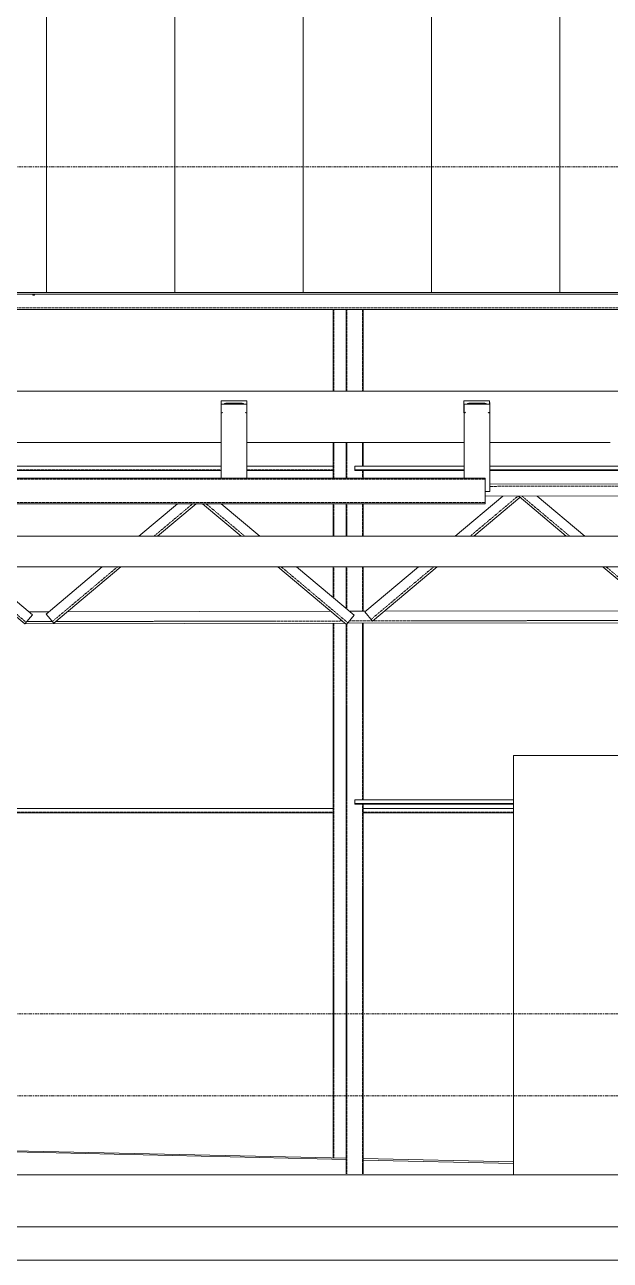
# Model space of a CAD drawing. Header units: centimetres. Extents: x -3046 to 63786, y -269 to 1483.
# Drawn here: x 31322 to 31664, y -50 to 672 of the extents above; entities that cross this region are included whole.
import ezdxf

# ---------------------------------------------------------------- set-up
doc = ezdxf.new("R2010")
doc.units = ezdxf.units.CM
doc.linetypes.add('Centre', pattern=[3.175, 0.635, -0.475, 1.59, -0.475])
doc.linetypes.add('Hidden', pattern=[0.714375, 0.47625, -0.238125])
for name, color, linetype, lineweight in [('A-FLOR', 7, 'Continuous', 9), ('A-FLOR-LEVL', 7, 'Continuous', 9), ('A-GENM', 7, 'Continuous', 9), ('A-WALL', 7, 'Continuous', 9), ('A-WALL-PATT', 7, 'Continuous', 9), ('C-BLDG-PADS', 7, 'Continuous', 9), ('M-HVAC-DUCT', 7, 'Continuous', 9), ('S-BEAM', 7, 'Continuous', 9), ('S-COLS', 7, 'Continuous', 9)]:
    doc.layers.add(name, color=color, linetype=linetype, lineweight=lineweight)

# ---------------------------------------------------------------- blocks, each defined once
blk = doc.blocks.new('HSS Rectangular-Column - 100 x 100 mm-V61-s03')
at = {"layer": 'S-COLS'}
for p, q in [((-11929.22, 505.6), (-11929.22, 457.84)), ((-11919.22, 457.84), (-11919.22, 505.6)), ((-11929.22, 427.84), (-11929.22, 407.03)), ((-11919.22, 413.84), (-11919.22, 427.84)), ((-11919.22, 407.03), (-11919.22, 411.5)), ((-11929.22, 392.03), (-11929.22, 373.1)), ((-11919.22, 373.1), (-11919.22, 392.03)), ((-11929.22, 355.1), (-11929.22, 330.76)), ((-11919.22, 329.23), (-11919.22, 355.1)), ((-11929.22, 321.62), (-11929.22, 0.5)), ((-11919.22, 218.84), (-11919.22, 322.23)), ((-11919.22, 0.5), (-11919.22, 216.5))]:
    blk.add_line(p, q, dxfattribs=at)
at = {"layer": 'S-COLS', "linetype": 'Hidden'}
for p, q in [((-11928.82, 457.84), (-11928.82, 505.6)), ((-11919.62, 505.6), (-11919.62, 457.84)), ((-11928.82, 407.03), (-11928.82, 427.84)), ((-11919.62, 427.84), (-11919.62, 413.84)), ((-11919.62, 411.5), (-11919.62, 407.03)), ((-11928.82, 373.1), (-11928.82, 392.03)), ((-11919.62, 392.03), (-11919.62, 373.1)), ((-11928.82, 330.42), (-11928.82, 355.1)), ((-11919.62, 355.1), (-11919.62, 329.23)), ((-11928.82, 0.5), (-11928.82, 321.83)), ((-11919.62, 322.23), (-11919.62, 218.84)), ((-11919.62, 216.5), (-11919.62, 0.5))]:
    blk.add_line(p, q, dxfattribs=at)
blk = doc.blocks.new('M_L Equal Angles - 25 x 25 mm-1491187-s03')
at = {"layer": 'S-BEAM'}
for p, q in [((-11831.35, 219), (-11924.22, 219)), ((-11924.22, 219), (-11924.22, 218.84)), ((-11924.22, 217.45), (-11924.22, 218.84)), ((-11924.22, 216.82), (-11924.22, 217.45)), ((-11831.35, 216.82), (-11924.22, 216.82)), ((-11924.22, 216.82), (-11924.22, 216.66)), ((-11924.22, 216.5), (-11924.22, 216.66)), ((-11556.7, 219), (-11649.19, 219)), ((-11556.7, 216.82), (-11649.19, 216.82)), ((-11831.35, 216.5), (-11924.22, 216.5)), ((-11556.7, 216.5), (-11649.19, 216.5))]:
    blk.add_line(p, q, dxfattribs=at)
at = {"layer": 'S-BEAM', "linetype": 'Hidden'}
for p, q in [((-11924.22, 216.82), (-11831.35, 216.82)), ((-11649.19, 216.82), (-11556.7, 216.82))]:
    blk.add_line(p, q, dxfattribs=at)
blk = doc.blocks.new('M_L Equal Angles - 25 x 25 mm-1491398-s03')
at = {"layer": 'S-BEAM'}
for p, q in [((-11860.29, 414), (-11924.22, 414)), ((-11924.22, 414), (-11924.22, 413.84)), ((-11924.22, 412.45), (-11924.22, 413.84)), ((-11924.22, 411.82), (-11924.22, 412.45)), ((-11860.29, 411.82), (-11924.22, 411.82)), ((-11924.22, 411.82), (-11924.22, 411.66)), ((-11924.22, 411.5), (-11924.22, 411.66)), ((-11860.29, 411.5), (-11924.22, 411.5)), ((-11719.06, 414), (-11845.29, 414)), ((-11719.06, 411.82), (-11845.29, 411.82)), ((-11719.06, 411.5), (-11845.29, 411.5)), ((-11705.98, 414), (-11709.92, 414)), ((-11705.98, 411.82), (-11709.92, 411.82)), ((-11705.98, 411.5), (-11709.92, 411.5)), ((-11538.7, 414), (-11545.7, 414)), ((-11541.89, 411.82), (-11545.7, 411.82)), ((-11543.12, 411.5), (-11545.7, 411.5)), ((-11388.25, 414), (-11388.75, 414)), ((-11388.25, 411.82), (-11388.75, 411.82)), ((-11388.25, 411.5), (-11388.75, 411.5))]:
    blk.add_line(p, q, dxfattribs=at)
at = {"layer": 'S-BEAM', "linetype": 'Hidden'}
for p, q in [((-11924.22, 411.82), (-11860.29, 411.82)), ((-11845.29, 411.82), (-11719.06, 411.82)), ((-11709.92, 411.82), (-11705.98, 411.82)), ((-11545.7, 411.82), (-11541.89, 411.82)), ((-11388.75, 411.82), (-11388.25, 411.82))]:
    blk.add_line(p, q, dxfattribs=at)
blk = doc.blocks.new('HSS Square - HSS 100mm-1491417-s03')
at = {"layer": 'S-BEAM', "linetype": 'Hidden'}
blk.add_line((-12448, 506.48), (-11746.26, 506.48), dxfattribs=at)
at = {"layer": 'S-BEAM'}
blk.add_line((-12448, 505.53), (-11746.26, 505.53), dxfattribs=at)
blk = doc.blocks.new('HSS Rectangular-Column - 100 x 100 mm-V69-s03')
at = {"layer": 'S-COLS'}
for p, q in [((-11936.87, 505.6), (-11936.87, 457.84)), ((-11936.87, 427.84), (-11936.87, 407.03)), ((-11936.87, 392.03), (-11936.87, 373.1)), ((-11936.87, 355.1), (-11936.87, 337.17)), ((-11936.87, 322.2), (-11936.87, 9.86))]:
    blk.add_line(p, q, dxfattribs=at)
at = {"layer": 'S-COLS', "linetype": 'Hidden'}
for p, q in [((-11936.47, 457.84), (-11936.47, 505.6)), ((-11936.47, 407.03), (-11936.47, 427.84)), ((-11936.47, 373.1), (-11936.47, 392.03)), ((-11936.47, 336.84), (-11936.47, 355.1)), ((-11936.47, 9.85), (-11936.47, 322.2))]:
    blk.add_line(p, q, dxfattribs=at)
blk = doc.blocks.new('M_L Equal Angles - 25 x 25 mm-1641098-s03')
at = {"layer": 'S-BEAM'}
for p, q in [((-12352.91, 214), (-12427, 214)), ((-12352.92, 211.5), (-12427, 211.5)), ((-11936.81, 214), (-12337.45, 214)), ((-11936.81, 211.5), (-12337.45, 211.5)), ((-11831.35, 214), (-11919.22, 214)), ((-11831.35, 211.5), (-11919.22, 211.5)), ((-11643.66, 214), (-11649.19, 214)), ((-11643.66, 211.5), (-11649.19, 211.5)), ((-11556.7, 214), (-11633.71, 214)), ((-11556.7, 211.5), (-11633.71, 211.5))]:
    blk.add_line(p, q, dxfattribs=at)
at = {"layer": 'S-BEAM', "linetype": 'Hidden'}
for p, q in [((-12352.92, 211.82), (-12427, 211.82)), ((-11936.81, 211.82), (-12337.45, 211.82)), ((-11831.35, 211.82), (-11919.22, 211.82)), ((-11643.66, 211.82), (-11649.19, 211.82)), ((-11556.7, 211.82), (-11633.71, 211.82))]:
    blk.add_line(p, q, dxfattribs=at)
blk = doc.blocks.new('M_L Equal Angles - 25 x 25 mm-V73-s03')
at = {"layer": 'S-BEAM', "linetype": 'Hidden'}
for p, q in [((-12280.29, 411.82), (-12337.48, 411.82)), ((-12140.29, 411.82), (-12265.29, 411.82)), ((-12002.29, 411.82), (-12125.29, 411.82)), ((-11936.87, 411.82), (-11987.29, 411.82))]:
    blk.add_line(p, q, dxfattribs=at)
at = {"layer": 'S-BEAM'}
for p, q in [((-12280.29, 411.5), (-12337.48, 411.5)), ((-12280.29, 414), (-12337.47, 414)), ((-12140.29, 414), (-12265.29, 414)), ((-12140.29, 411.5), (-12265.29, 411.5)), ((-12002.29, 414), (-12125.29, 414)), ((-12002.29, 411.5), (-12125.29, 411.5)), ((-11936.87, 414), (-11987.29, 414)), ((-11936.87, 411.5), (-11987.29, 411.5))]:
    blk.add_line(p, q, dxfattribs=at)
blk = doc.blocks.new('RVR_Tensor - d_10 mm-1660261-s03')
at = {"layer": 'A-GENM'}
for p, q in [((-12112.34, 514.53), (-12112.34, 513.9)), ((-12112.34, 513.9), (-12111.34, 513.9)), ((-12111.34, 513.9), (-12111.34, 514.53))]:
    blk.add_line(p, q, dxfattribs=at)
blk = doc.blocks.new('PQ_RVR_EST-01_ZZ_ZZ_MO_T_A_rvt-3-s03')
at = {"layer": 'A-FLOR'}
for p, q in [((-11746.26, 514.53), (-12478.73, 514.53)), ((-12420.14, 0), (-11831.35, 0)), ((-11555.74, -50), (-13122.84, -50))]:
    blk.add_line(p, q, dxfattribs=at)
at = {"layer": 'A-GENM', "lineweight": 9}
blk.add_blockref('RVR_Tensor - d_10 mm-1660261-s03', (0, 0), dxfattribs=at)
at = {"layer": 'S-BEAM', "lineweight": 9}
for name in ['HSS Square - HSS 100mm-1491417-s03', 'M_L Equal Angles - 25 x 25 mm-V73-s03', 'M_L Equal Angles - 25 x 25 mm-1491398-s03', 'M_L Equal Angles - 25 x 25 mm-1491187-s03', 'M_L Equal Angles - 25 x 25 mm-1641098-s03', 'M_L Equal Angles - 25 x 25 mm-1641098-s03']:
    blk.add_blockref(name, (0, 0), dxfattribs=at)
at = {"layer": 'S-COLS', "lineweight": 9}
for name in ['HSS Rectangular-Column - 100 x 100 mm-V69-s03', 'HSS Rectangular-Column - 100 x 100 mm-V61-s03']:
    blk.add_blockref(name, (0, 0), dxfattribs=at)
blk = doc.blocks.new('C Shapes - C7x15-1291572-s03')
at = {"layer": 'S-BEAM'}
for p, q in [((-12114.69, 328.88), (-12103.04, 328.9)), ((-12092.13, 328.92), (-11938.25, 329.2)), ((-11927.39, 329.22), (-11917.84, 329.24)), ((-11906.93, 329.25), (-11748.73, 329.54)), ((-11929.93, 322.21), (-12117.02, 321.88)), ((-11730.89, 322.57), (-11928.5, 322.22))]:
    blk.add_line(p, q, dxfattribs=at)
at = {"layer": 'S-BEAM', "linetype": 'Hidden'}
for p, q in [((-12101.04, 323.2), (-12115.94, 323.17)), ((-11931.47, 323.51), (-12098.94, 323.21)), ((-11913.9, 323.54), (-11927.41, 323.51)), ((-11741.94, 323.85), (-11913.74, 323.54))]:
    blk.add_line(p, q, dxfattribs=at)
blk = doc.blocks.new('C Shapes - C7x15-1291627-s03')
at = {"layer": 'S-BEAM'}
for p, q in [((-11845.29, 403.47), (-11730.9, 403.68)), ((-11847.91, 396.47), (-11738.08, 396.67))]:
    blk.add_line(p, q, dxfattribs=at)
at = {"layer": 'S-BEAM', "linetype": 'Hidden'}
blk.add_line((-11730.89, 402.38), (-11845.29, 402.18), dxfattribs=at)
blk = doc.blocks.new('C Shapes - C7x15-1291888-s03')
at = {"layer": 'S-BEAM'}
for p, q in [((-11800.64, 373.1), (-11828.17, 396.2)), ((-11817.66, 396.52), (-11789.75, 373.1)), ((-11741.35, 323.35), (-11779.03, 354.96)), ((-11768.35, 355.14), (-11738.08, 329.74)), ((-11738.08, 327.25), (-11741.35, 323.35))]:
    blk.add_line(p, q, dxfattribs=at)
at = {"layer": 'S-BEAM', "linetype": 'Hidden'}
for p, q in [((-11798.63, 373.1), (-11826.52, 396.51)), ((-11740.52, 324.34), (-11777.23, 355.15))]:
    blk.add_line(p, q, dxfattribs=at)
blk = doc.blocks.new('C Shapes - C7x15-V110-s03')
at = {"layer": 'S-BEAM'}
for p, q in [((-11990.58, 373.1), (-12013.13, 392.03)), ((-12002.24, 392.03), (-11979.69, 373.1)), ((-11929.09, 321.51), (-11969.12, 355.1)), ((-11958.23, 355.1), (-11924.59, 326.87)), ((-11924.59, 326.87), (-11929.09, 321.51))]:
    blk.add_line(p, q, dxfattribs=at)
at = {"layer": 'S-BEAM', "linetype": 'Hidden'}
for p, q in [((-11988.56, 373.1), (-12011.11, 392.03)), ((-11928.26, 322.5), (-11967.11, 355.1))]:
    blk.add_line(p, q, dxfattribs=at)
blk = doc.blocks.new('C Shapes - C7x15-V111-s03')
at = {"layer": 'S-BEAM'}
for p, q in [((-12178.28, 373.1), (-12200.84, 392.03)), ((-12189.95, 392.03), (-12167.39, 373.1)), ((-12117.11, 321.77), (-12156.83, 355.1)), ((-12145.94, 355.1), (-12112.61, 327.14)), ((-12112.61, 327.14), (-12117.11, 321.77))]:
    blk.add_line(p, q, dxfattribs=at)
at = {"layer": 'S-BEAM', "linetype": 'Hidden'}
for p, q in [((-12176.27, 373.1), (-12198.82, 392.03)), ((-12116.28, 322.77), (-12154.82, 355.1))]:
    blk.add_line(p, q, dxfattribs=at)
blk = doc.blocks.new('C Shapes - C7x15-1292406-s03')
at = {"layer": 'S-BEAM'}
for p, q in [((-11865.56, 373.1), (-11837.7, 396.49)), ((-11827.76, 395.69), (-11854.67, 373.1)), ((-11828.44, 396.5), (-11827.76, 395.69)), ((-11918.33, 328.82), (-11887.02, 355.1)), ((-11876.13, 355.1), (-11913.83, 323.46)), ((-11913.83, 323.46), (-11918.33, 328.82))]:
    blk.add_line(p, q, dxfattribs=at)
at = {"layer": 'S-BEAM', "linetype": 'Hidden'}
for p, q in [((-11828.8, 396.5), (-11856.69, 373.1)), ((-11878.14, 355.1), (-11914.67, 324.45))]:
    blk.add_line(p, q, dxfattribs=at)
blk = doc.blocks.new('C Shapes - C7x15-V114-s03')
at = {"layer": 'S-BEAM'}
for p, q in [((-12050.37, 373.1), (-12027.82, 392.03)), ((-12016.93, 392.03), (-12039.48, 373.1)), ((-12104.67, 327.54), (-12071.82, 355.1)), ((-12060.93, 355.1), (-12100.17, 322.17)), ((-12100.17, 322.17), (-12104.67, 327.54))]:
    blk.add_line(p, q, dxfattribs=at)
at = {"layer": 'S-BEAM', "linetype": 'Hidden'}
for p, q in [((-12018.94, 392.03), (-12041.49, 373.1)), ((-12062.95, 355.1), (-12101.01, 323.17))]:
    blk.add_line(p, q, dxfattribs=at)
blk = doc.blocks.new('C Shapes - C7x15-1294540-s03')
at = {"layer": 'S-BEAM'}
for p, q in [((-11860.29, 450.27), (-11845.29, 450.27)), ((-11860.29, 450.27), (-11860.29, 445.56)), ((-11848.03, 450.43), (-11857.55, 450.43)), ((-11845.29, 450.27), (-11845.29, 451.12)), ((-11845.29, 399.09), (-11845.29, 450.27)), ((-11860.29, 445.11), (-11860.29, 407.03)), ((-11845.29, 399.09), (-11847.91, 399.09))]:
    blk.add_line(p, q, dxfattribs=at)
for centre, start_param, end_param in [((-11857.55, 450.58), 4.009545, 4.712389), ((-11848.03, 450.58), 4.712389, 5.415233)]:
    blk.add_ellipse(centre, major_axis=(1.27, 0), ratio=0.121869, start_param=start_param, end_param=end_param, dxfattribs=at)
blk = doc.blocks.new('C Shapes - C7x15-1294120-s03')
at = {"layer": 'S-BEAM'}
for p, q in [((-11860.36, 452.07), (-11860.36, 445.07)), ((-11845.36, 452.07), (-11860.36, 452.07)), ((-11857.62, 450.77), (-11848.09, 450.77)), ((-11845.36, 450.27), (-11845.36, 452.07)), ((-11860.36, 445.07), (-11860.19, 445.07)), ((-11845.53, 445.07), (-11845.36, 445.07)), ((-11845.36, 445.07), (-11845.36, 445.56))]:
    blk.add_line(p, q, dxfattribs=at)
for centre, radius, start, end in [((-11857.62, 449.5), 1.27, 90, 143.69333), ((-11848.09, 449.5), 1.27, 36.30667, 90), ((-11860.19, 445.7), 0.636, 270, 350.54), ((-11845.53, 445.7), 0.636, 189.46, 270)]:
    blk.add_arc(centre, radius, start, end, dxfattribs=at)
blk = doc.blocks.new('C Shapes - C7x15-V122-s03')
at = {"layer": 'S-BEAM'}
for p, q in [((-12002.29, 450.27), (-11987.29, 450.27)), ((-12002.29, 450.27), (-12002.29, 445.56)), ((-11990.03, 450.43), (-11999.55, 450.43)), ((-11987.29, 450.27), (-11987.29, 451.12)), ((-11987.29, 407.03), (-11987.29, 450.27)), ((-12002.29, 445.11), (-12002.29, 407.03))]:
    blk.add_line(p, q, dxfattribs=at)
for centre, start_param, end_param in [((-11999.55, 450.58), 4.009545, 4.712389), ((-11990.03, 450.58), 4.712389, 5.415233)]:
    blk.add_ellipse(centre, major_axis=(1.27, 0), ratio=0.121869, start_param=start_param, end_param=end_param, dxfattribs=at)
blk = doc.blocks.new('C Shapes - C7x15-1298941-s03')
at = {"layer": 'S-BEAM'}
for p, q in [((-12553, 392.03), (-12553, 407.03)), ((-11847.91, 407.03), (-12553, 407.03)), ((-11847.91, 407.03), (-11847.91, 392.03)), ((-12553, 392.03), (-11847.91, 392.03))]:
    blk.add_line(p, q, dxfattribs=at)
at = {"layer": 'S-BEAM', "linetype": 'Hidden'}
for p, q in [((-11847.91, 406.32), (-12553, 406.32)), ((-11847.91, 392.74), (-12553, 392.74))]:
    blk.add_line(p, q, dxfattribs=at)
blk = doc.blocks.new('Generic Model 5 - Generic Model 5-1306984-s03')
at = {"layer": 'A-GENM'}
for p, q in [((-11831.35, 244.83), (-11649.19, 244.83)), ((-11831.35, 0), (-11831.35, 244.83)), ((-11649.19, 244.83), (-11649.19, 0)), ((-11649.19, 0), (-11831.35, 0))]:
    blk.add_line(p, q, dxfattribs=at)
blk = doc.blocks.new('PQ_RVR_EXT-01_ZZ_ZZ_MO_T_A_rvt-3-s03')
at = {"layer": 'M-HVAC-DUCT', "color": 6, "true_color": 0xff00ff}
for p, q in [((-11758.2, 457.84), (-12724.37, 457.84)), ((-12125.29, 427.84), (-12002.29, 427.84)), ((-11987.29, 427.84), (-11860.29, 427.84)), ((-11845.29, 427.84), (-11774.84, 427.84)), ((-11719.06, 373.1), (-12735, 373.1)), ((-12735, 355.1), (-11719.06, 355.1))]:
    blk.add_line(p, q, dxfattribs=at)
at = {"layer": 'A-GENM', "lineweight": 9}
blk.add_blockref('Generic Model 5 - Generic Model 5-1306984-s03', (0, 0), dxfattribs=at)
at = {"layer": 'S-BEAM', "lineweight": 9}
for name, p in [('C Shapes - C7x15-1294120-s03', (-142, 0)), ('C Shapes - C7x15-V122-s03', (0, 0)), ('C Shapes - C7x15-1294120-s03', (0, 0)), ('C Shapes - C7x15-1294540-s03', (0, 0)), ('C Shapes - C7x15-1298941-s03', (0, 0)), ('C Shapes - C7x15-1291627-s03', (0, 0)), ('C Shapes - C7x15-V111-s03', (0, 0)), ('C Shapes - C7x15-V114-s03', (0, 0)), ('C Shapes - C7x15-V110-s03', (0, 0)), ('C Shapes - C7x15-1292406-s03', (0, 0)), ('C Shapes - C7x15-1291888-s03', (0, 0)), ('C Shapes - C7x15-1291572-s03', (0, 0))]:
    blk.add_blockref(name, p, dxfattribs=at)

msp = doc.modelspace()

# ---------------------------------------------------------------- hatches: boundary and pattern name
at = {"layer": 'A-WALL-PATT', "true_color": 0xc0c0c0}
h = msp.add_hatch(dxfattribs=at)
h.set_pattern_fill('FP_21', color=9, style=0, pattern_type=2)
h.set_pattern_definition([(90, (37934.65, 711.715), (-75, 5e-15), [])])
h.paths.add_polyline_path([(30955, 515.53), (30959.18, 515.53), (30959.18, 955.53), (30955, 955.53), (30955, 518.23)])
h.paths.add_polyline_path([(31971.28, 515.53), (32039.08, 515.53), (32050.29, 529.46), (32050.29, 535.32), (31974.77, 535.12), (31972.41, 534.47), (31970, 532.9), (31967.63, 530.07), (31957.45, 515.53), (31968.62, 515.53)])
h.paths.add_polyline_path([(30974.18, 515.53), (31693.06, 515.53), (31693.06, 534.53), (31740.06, 556.44), (31769.06, 556.44), (31893.34, 536.76), (31893.34, 515.53), (31935.48, 515.53), (31954.9, 543), (31958.23, 546.53), (31961.42, 549.03), (31965.88, 551.35), (31972.05, 552.94), (31975.99, 553.32), (32050.29, 553.32), (32050.29, 828.89), (32048.64, 828.89), (32048.64, 955.53), (30974.18, 955.53), (30974.18, 518.23)])
h.paths.add_polyline_path([(32045.5, 515.53), (32050.29, 515.53), (32050.29, 521.49), (32047.67, 518.23)])

# ---------------------------------------------------------------- linework, layer by layer
at = {"layer": 'A-FLOR'}
for p, q in [((31692.78, 514.53), (30960.31, 514.53)), ((31101.59, 18.54), (31509.82, 9.69)), ((31509.82, 8.8), (31101.59, 18.41)), ((31519.82, 9.47), (31607.69, 7.57)), ((31607.69, 6.49), (31519.82, 8.56)), ((31607.69, 0), (31018.9, 0)), ((30316.2, -50), (32256.97, -50))]:
    msp.add_line(p, q, dxfattribs=at)
at = {"layer": 'A-FLOR-LEVL', "color": 253, "linetype": 'Centre', "true_color": 0xaaaaaa}
for p, q in [((29167.63, 588.8), (46484.56, 588.8)), ((29167.63, 515.53), (46167.06, 515.53)), ((29167.63, 94), (46167.06, 94)), ((29167.63, 46.02), (46484.56, 46.02)), ((29167.63, 0), (46167.06, 0)), ((46484.56, -50), (29167.63, -50))]:
    msp.add_line(p, q, dxfattribs=at)
at = {"layer": 'A-WALL'}
msp.add_line((30974.18, 515.53), (31692.78, 515.53), dxfattribs=at)
at = {"layer": 'C-BLDG-PADS'}
msp.add_line((31941.25, -30.48), (30181.59, -30.48), dxfattribs=at)

# ---------------------------------------------------------------- block references
at = {"lineweight": 5}
for name in ['PQ_RVR_EST-01_ZZ_ZZ_MO_T_A_rvt-3-s03', 'PQ_RVR_EXT-01_ZZ_ZZ_MO_T_A_rvt-3-s03']:
    msp.add_blockref(name, (43439.04, 0), dxfattribs=at)

doc.saveas('drawing.dxf')
